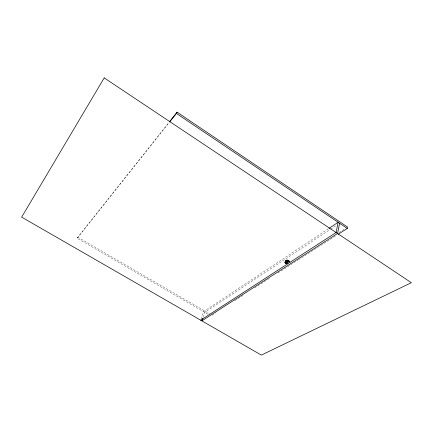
<?xml version="1.0" encoding="UTF-8"?>
<svg xmlns="http://www.w3.org/2000/svg" width="433" height="433" viewBox="0 0 433 433"><rect width="100%" height="100%" fill="white"/><g stroke="black" fill="none" stroke-linecap="round" stroke-linejoin="round"><path stroke-width="0.32" stroke-dasharray="2.17 1.62" d="M289.314 261.776C286.7 260.006 286.884 262.788 287.203 259.935M289.076 261.808L288.243 261.278C288.178 260.163 285.942 261.397 287.523 260.238M288.226 260.899C288.232 261.581 288.535 260.368 287.225 260.877C286.922 259.567 287.664 261.24 287.712 260.265M287.793 262.36C286.879 261.997 288.335 262.344 288.308 262.268M289.087 261.299L287.534 260.238L287.463 260.504M287.544 261.245C287.258 261.418 286.484 261.077 287.312 260.433M287.918 261.288C288.107 260.98 287.425 261.754 287.572 260.758C287.328 260.655 287.691 260.861 287.122 260.78C286.137 262.084 288.486 260.249 288.145 261.094C288.226 260.855 286.159 261.207 287.923 260.969C287.35 262.138 287.03 260.482 288.08 260.85M287.988 261.418C288.687 259.275 282.256 262.642 286.348 263.713M286.63 263.334C282.982 264.493 286.181 256.352 289.845 261.429M286.386 263.573C285.704 263.648 282.814 260.011 287.431 263.643M287.133 263.161L285.282 262.025L287.615 263.453M289.46 262.263L287.144 260.796L287.047 261.472L287.317 260.861L288.124 261.077M285.293 262.804L285.06 261.943L285.282 263.053L285.055 261.954L287.111 260.796L287.333 261.115L287.631 260.152M287.653 260.763L287.128 260.769L287.279 260.222M285.136 262.885L285.304 262.014L287.084 263.28M284.995 262.625L285.071 261.933M285.001 262.1L285.001 262.571L285.022 262.003L287.122 260.747L287.442 260.985M287.474 260.054L287.101 261.451L287.182 260.309M287.252 260.428L287.095 260.888L287.285 259.881M288.069 261.056L287.393 261.056L287.615 260.758M285.006 262.371L284.984 262.49M288.053 262.403L289.693 261.391M287.48 260.103L286.852 261.38L287.155 259.962M289.45 262.333L287.128 260.818L287.393 259.914L286.857 261.315L287.29 260.964L287.052 260.747L287.95 260.812M287.182 260.606L286.884 261.099L287.425 260.742L286.835 261.364L287.209 260.417L286.863 261.207L287.209 260.558L287.355 261.175L287.117 261.364L287.415 260.893L287.095 260.282L286.852 261.234L287.111 261.478L287.35 261.039M285.233 262.771L285.044 262.506L285.277 262.853M287.452 261.191L287.111 260.861L287.312 261.169M287.187 260.736C287.301 261.353 287.079 261.223 287.371 260.953M287.312 261.088L287.014 261.418L287.176 260.682M287.691 261.359L287.934 261.023M287.685 260.233L287.647 260.525M287.187 260.807L285.287 262.144M287.209 260.937C287.052 261.835 287.561 260.422 286.917 261.056M287.057 260.52L287.111 260.19L287.095 260.634M287.236 261.24C287.231 261.083 287.144 261.429 287.193 261.094M287.068 260.33C287.133 260.211 286.96 260.904 287.193 260.899M287.144 261.202L286.841 261.186L287.111 260.937M287.29 261.294L286.825 261.348L287.106 260.839M287.707 262.16L287.436 262.393L287.723 262.458M289.536 261.662L287.658 260.341M285.033 262.176L284.984 262.306M287.436 262.398L285.569 261.067M286.992 261.462L287.106 260.736M287.528 262.398L287.512 262.133M287.642 260.417L287.647 260.504M287.047 261.142L286.798 261.251L287.079 261.018M287.139 260.525L285.493 261.353L287.555 262.425M285.282 262.111L285.612 260.98M287.983 262.371L288.005 262.42M287.977 262.268L287.934 262.43M288.454 261.857L286.76 260.839M286.949 261.002L286.825 261.348L286.987 260.855M287.052 261.121L286.852 261.31L286.825 260.78M288.887 261.721L288.952 261.445M285.85 261.159L285.915 260.882M287.999 261.234L287.864 261.472M287.252 261.397L286.992 261.061M287.972 261.743L288.291 261.743M288.99 261.965L289.06 261.472M290.121 262.106L287.03 260.146L290.094 262.214M286.581 263.291L286.516 263.616L285.547 262.869M287.756 261.462L287.517 261.288M287.382 262.539L285.482 261.408M287.88 261.002L287.604 260.964M288.145 261.305L287.761 261.445M285.52 263.053L285.585 262.728M285.953 261.18L286.024 260.91M286.083 261.213L286.132 260.964M287.983 263.583L284.936 261.527L287.496 263.15M286.987 261.38L286.808 261.326M203.088 317.221L204.728 312.366L329.984 229.609M201.101 318.975L203.57 311.69L328.555 228.656M207.97 314.25L77.096 238.237L169.07 122.22M289.601 261.424L287.604 260.049M77.096 238.237L169.287 122.442M286.397 260.466L285.553 261.018L287.128 259.984L286.218 260.579M286.137 260.634L286.332 260.509M285.715 260.91L286.018 260.715M286.554 260.357L286.863 260.157M286.337 260.504L286.749 260.238M330.552 229.236L336.755 225.138M284.903 261.635L287.03 260.146M339.012 232.537L344.121 229.252M212.029 315.213L216.002 312.664M234.756 300.632L243.849 294.797M254.647 287.875L269.986 278.029M277.943 272.925L297.834 260.168M298.402 259.8L336.473 235.379M288.957 261.765L288.08 261.213M77.702 237.111L209.523 313.768M285.78 262.717L286.608 263.242L285.785 262.712"/><path stroke-width="0.65" d="M338.178 234.285L347.271 228.451L347.526 227.054L177.075 112.158L169.492 121.689M339.58 223.271L337.561 233.501L201.859 320.864L202.682 318.434M169.709 121.911L176.442 113.451L177.075 112.158M329.118 228.283L338.13 222.297L336.089 232.516L200.685 320.187M176.442 113.451L347.271 228.451M104.201 77.897L21.65 217.139L261.359 355.103L411.35 282.7L104.201 77.897"/></g></svg>
